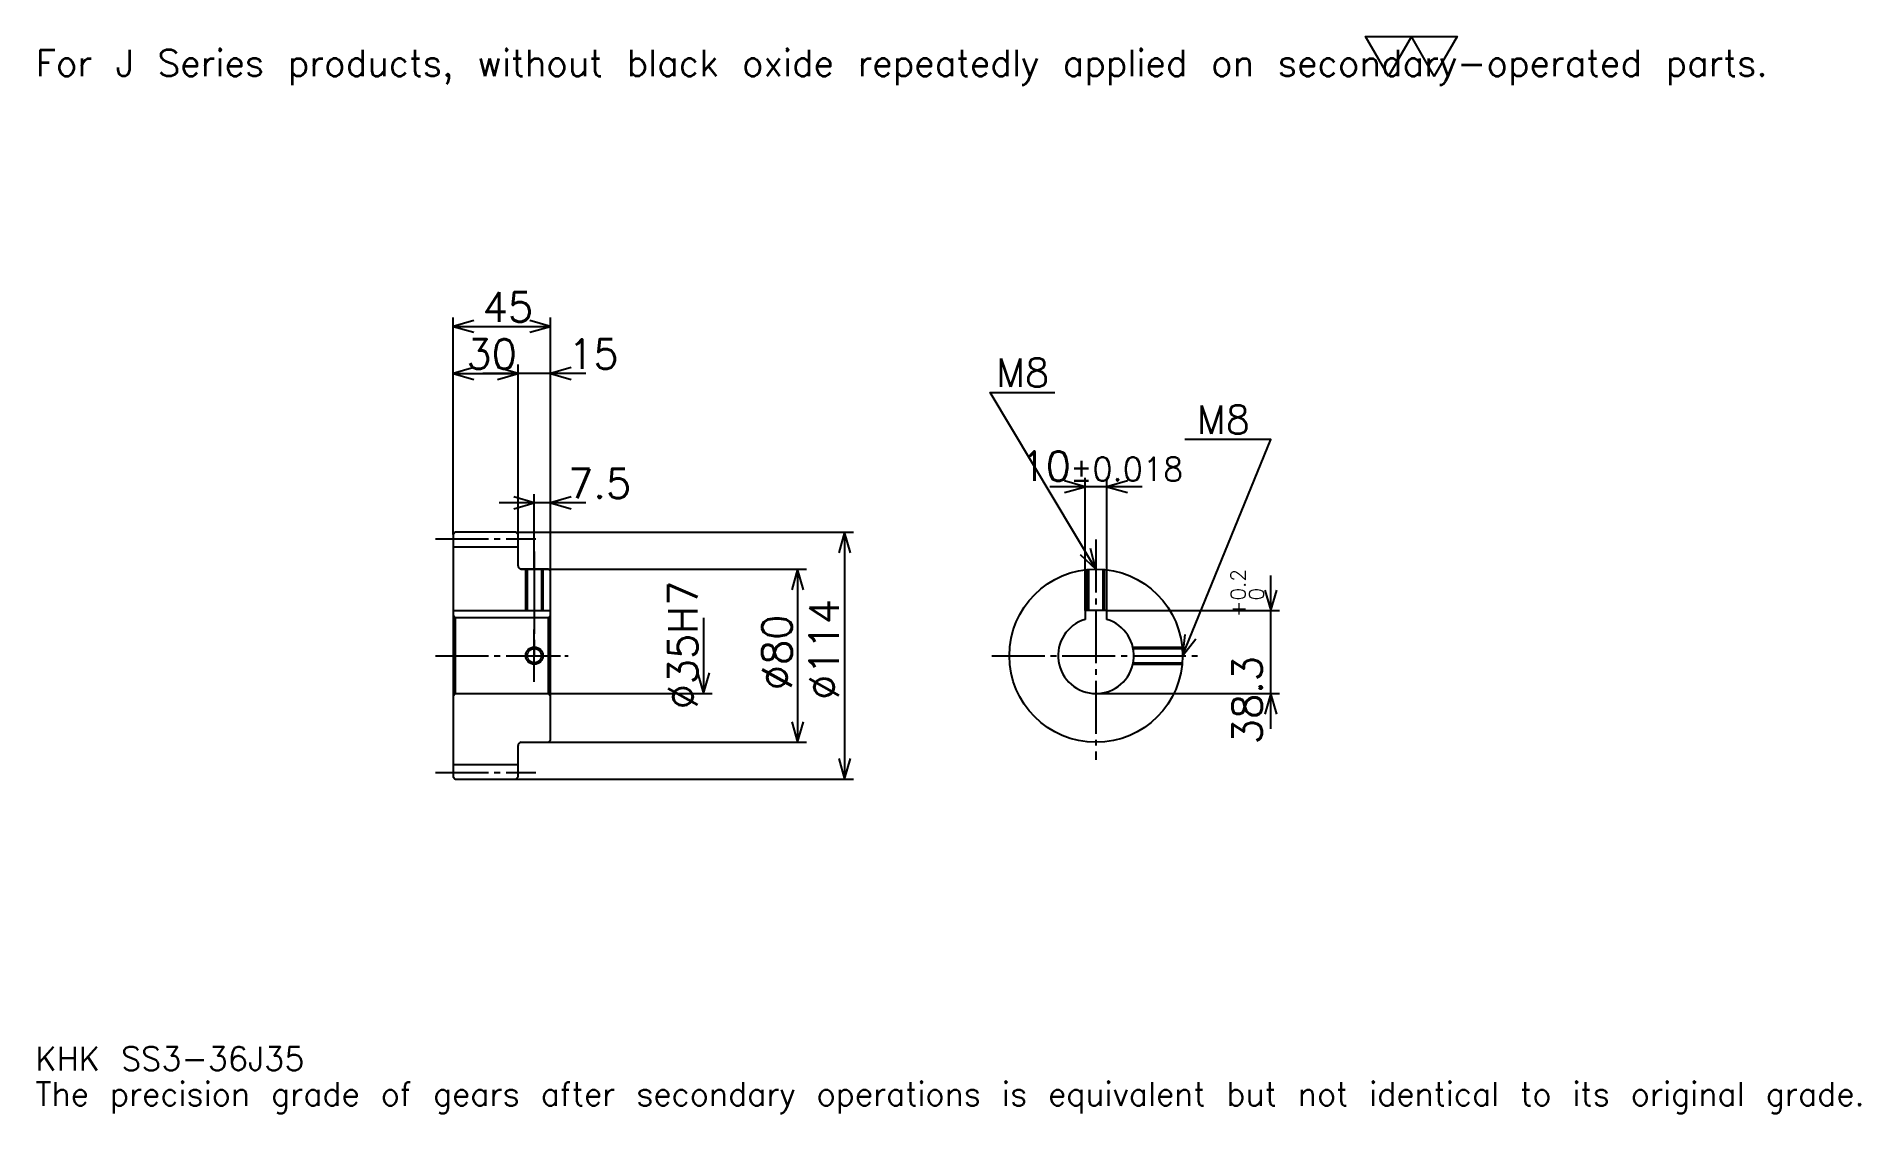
# Model space of a CAD drawing. Extents: x 28 to 870, y 10 to 508.
import ezdxf

# ---------------------------------------------------------------- set-up
doc = ezdxf.new("R2010")
doc.units = 0
doc.linetypes.add('DASHDOT', pattern=[32.608695, 24.456522, -2.717391, 2.717391, -2.717391])
doc.layers.get('0').update_dxf_attribs({"linetype": 'CONTINUOUS'})
doc.layers.add('DASHDOT', color=6, linetype='DASHDOT')
doc.styles.add('KANJI', font='TXT', dxfattribs={"bigfont": 'BIGFONT'})

msp = doc.modelspace()

# ---------------------------------------------------------------- linework, layer by layer
at = {"color": 5}
for p, q in [((220.108688, 278.467407), (220.108688, 377.652161)), ((220.108688, 373.576111), (265.108704, 373.576111)), ((265.108704, 278.467407), (265.108704, 377.652161)), ((250.108688, 278.467407), (250.108688, 355.913025)), ((220.108688, 351.836975), (250.108688, 351.836975)), ((281.413025, 351.836975), (233.804337, 351.836975)), ((512.065186, 242.267395), (512.065186, 303.586945)), ((522.065186, 242.267395), (522.065186, 303.586945)), ((257.608704, 278.467407), (257.608704, 296.130432)), ((538.369568, 299.510864), (495.760864, 299.510864)), ((281.413025, 292.054352), (241.304337, 292.054352)), ((220.108688, 277.467407), (220.108688, 278.467407)), ((249.108688, 278.467407), (265.108704, 278.467407)), ((250.108688, 277.467407), (250.108688, 278.467407)), ((257.608704, 261.467407), (257.608704, 278.467407)), ((257.608704, 261.467407), (257.608704, 278.467407)), ((265.108704, 278.467407), (405.054321, 278.467407)), ((265.108704, 260.467407), (265.108704, 278.467407)), ((400.978271, 278.467407), (400.978271, 164.467392)), ((251.608688, 261.467407), (265.108704, 261.467407)), ((265.108704, 261.467407), (383.315186, 261.467407)), ((379.239136, 261.467407), (379.239136, 181.467392)), ((597.82605, 187.66304), (597.82605, 258.571747)), ((335.760864, 238.967392), (335.760864, 203.967392)), ((522.065186, 242.267395), (601.902161, 242.267395)), ((265.108704, 203.967392), (339.836945, 203.967392)), ((517.065186, 203.967392), (601.902161, 203.967392)), ((251.608688, 181.467392), (265.108704, 181.467392)), ((265.108704, 181.467392), (383.315186, 181.467392)), ((249.108688, 164.467392), (265.108704, 164.467392)), ((265.108704, 164.467392), (405.054321, 164.467392))]:
    msp.add_line(p, q, dxfattribs=at)
at = {"color": 4}
for p, q in [((220.108688, 271.717407), (250.108688, 271.717407)), ((220.108688, 242.267395), (265.108704, 242.267395)), ((221.108688, 238.967392), (221.108688, 203.967392)), ((264.108704, 238.967392), (265.108704, 239.967392)), ((264.108704, 203.967392), (265.108704, 202.967392)), ((220.108688, 171.217392), (250.108688, 171.217392))]:
    msp.add_line(p, q, dxfattribs=at)
at = {"color": 7}
msp.add_lwpolyline([(652.173889, 489.130432), (641.57605, 507.5), (683.967346, 507.5), (673.369568, 489.130432), (662.771729, 507.5), (652.173889, 489.130432)], dxfattribs=at)
at = {"color": 5}
for points in [[(229.619553, 376.293488), (220.108688, 373.576111), (229.619553, 370.858704)], [(255.597809, 370.858704), (265.108704, 373.576111), (255.597809, 376.293488)], [(229.619553, 354.554352), (220.108688, 351.836975), (229.619553, 349.119568)], [(240.597824, 349.119568), (250.108688, 351.836975), (240.597824, 354.554352)], [(240.597824, 349.119568), (250.108688, 351.836975), (240.597824, 354.554352)], [(274.619568, 354.554352), (265.108704, 351.836975), (274.619568, 349.119568)], [(517.065186, 261.467407), (468.152161, 342.989136), (498.043457, 342.989136)], [(557.065186, 221.467392), (597.82605, 321.25), (558.152161, 321.25)], [(502.554321, 296.793457), (512.065186, 299.510864), (502.554321, 302.228271)], [(531.57605, 302.228271), (522.065186, 299.510864), (531.57605, 296.793457)], [(248.097824, 289.336975), (257.608704, 292.054352), (248.097824, 294.771729)], [(274.619568, 294.771729), (265.108704, 292.054352), (274.619568, 289.336975)], [(403.695648, 268.956512), (400.978271, 278.467407), (398.260864, 268.956512)], [(509.841736, 268.224792), (517.065186, 261.467407), (514.502014, 271.020996)], [(381.956512, 251.956528), (379.239136, 261.467407), (376.521729, 251.956528)], [(595.108704, 251.778259), (597.82605, 242.267395), (600.543457, 251.778259)], [(558.14624, 231.299591), (557.065186, 221.467392), (563.177429, 229.24437)], [(333.043457, 213.478256), (335.760864, 203.967392), (338.478271, 213.478256)], [(600.543457, 194.456528), (597.82605, 203.967392), (595.108704, 194.456528)], [(376.521729, 190.978256), (379.239136, 181.467392), (381.956512, 190.978256)], [(398.260864, 173.978271), (400.978271, 164.467392), (403.695648, 173.978271)]]:
    msp.add_lwpolyline(points, dxfattribs=at)
at = {"color": 4}
for points in [[(250.108688, 262.967407), (250.108688, 277.467407), (249.108688, 278.467407), (221.108688, 278.467407), (220.108688, 277.467407), (220.108688, 202.967392)], [(251.608688, 181.467392), (264.108704, 181.467392), (265.108704, 182.467392), (265.108704, 260.467407), (264.108704, 261.467407), (251.608688, 261.467407)], [(253.608688, 261.467407), (253.608688, 242.267395)], [(254.283691, 261.467407), (254.283691, 242.267395)], [(260.933685, 261.467407), (260.933685, 242.267395)], [(261.608704, 261.467407), (261.608704, 242.267395)], [(513.065186, 242.267395), (513.065186, 261.266876)], [(513.740173, 242.267395), (513.740173, 261.328949)], [(520.390198, 242.267395), (520.390198, 261.328949)], [(521.065186, 242.267395), (521.065186, 261.266876)], [(220.108688, 202.967392), (221.108688, 203.967392), (264.108704, 203.967392), (264.108704, 238.967392), (221.108688, 238.967392), (220.108688, 239.967392)], [(522.065186, 238.2379), (522.065186, 242.267395), (512.065186, 242.267395), (512.065186, 238.2379)], [(534.101929, 225.467392), (556.864685, 225.467392)], [(534.246399, 224.792389), (556.926758, 224.792389)], [(534.101929, 217.467392), (556.864685, 217.467392)], [(534.246399, 218.142395), (556.926758, 218.142395)], [(220.108688, 202.967392), (220.108688, 165.467392), (221.108688, 164.467392), (249.108688, 164.467392), (250.108688, 165.467392), (250.108688, 179.967392)]]:
    msp.add_lwpolyline(points, dxfattribs=at)
for centre, radius in [((517.065186, 221.467392), 40), ((257.608704, 221.467392), 3.325)]:
    msp.add_circle(centre, radius, dxfattribs=at)
at = {"color": 7}
msp.add_circle((257.608704, 221.467392), 4, dxfattribs=at)
at = {"color": 4}
for centre, radius, start, end in [((251.608688, 262.967407), 1.5, 180, 270), ((517.065186, 221.467392), 17.5, 106.601549926, 73.398450074), ((251.608688, 179.967392), 1.5, 90, 180)]:
    msp.add_arc(centre, radius, start, end, dxfattribs=at)
at = {"layer": 'DASHDOT', "color": 7}
for p, q in [((211.956512, 275.467407), (258.260864, 275.467407)), ((517.065186, 275.054352), (517.065186, 173.315216)), ((257.608704, 261.467407), (257.608704, 221.467392)), ((211.956512, 221.467392), (273.260864, 221.467392)), ((468.913025, 221.467392), (565.217407, 221.467392)), ((211.956512, 167.467392), (258.260864, 167.467392))]:
    msp.add_line(p, q, dxfattribs=at)
for points in [[(257.608704, 269.619568), (257.608704, 234.115219)], [(257.608704, 209.315216), (257.608704, 233.619568)], [(245.456512, 221.467392), (269.760864, 221.467392)]]:
    msp.add_lwpolyline(points, dxfattribs=at)

# ---------------------------------------------------------------- texts
at = {"color": 7, "style": 'KANJI'}
for s, height, p in [('For J Series products, without black oxide repeatedly applied on secondary-operated parts.', 12.228261, (27.173914, 489.130432)), ('45', 13.586957, (233.777161, 375.75)), ('30', 13.586957, (226.277161, 354.010864)), ('15', 13.586957, (273.260864, 354.010864)), ('M8', 13.043479, (470.869568, 345.706512)), ('M8', 13.043479, (563.586975, 323.967407)), ('10', 13.586957, (482.225586, 302.228271)), ('%%p0.018', 10.869565, (505.185852, 302.228271)), ('7.5', 13.586957, (273.260864, 294.228271)), ('KHK SS3-36J35', 10.869565, (27.173914, 29.891304)), ('The precision grade of gears after secondary operations is equivalent but not identical to its original grade.', 10.869565, (27.173914, 13.586957))]:
    msp.add_text(s, height=height, dxfattribs=at).set_placement(p)
for s, height, p in [('%%c35H7', 13.586957, (333.043457, 196.671204)), ('0.2', 6.793478, (586.141296, 246.964539)), ('%%c114', 13.586957, (398.260864, 201.08696)), ('+', 6.793478, (586.141296, 239.355835)), ('0', 6.793478, (594.565186, 246.964539)), ('%%c80', 13.586957, (376.521729, 205.502716)), ('38.3', 13.586957, (593.75, 180.546112))]:
    msp.add_text(s, height=height, rotation=90, dxfattribs=at).set_placement(p)

doc.saveas('drawing.dxf')
